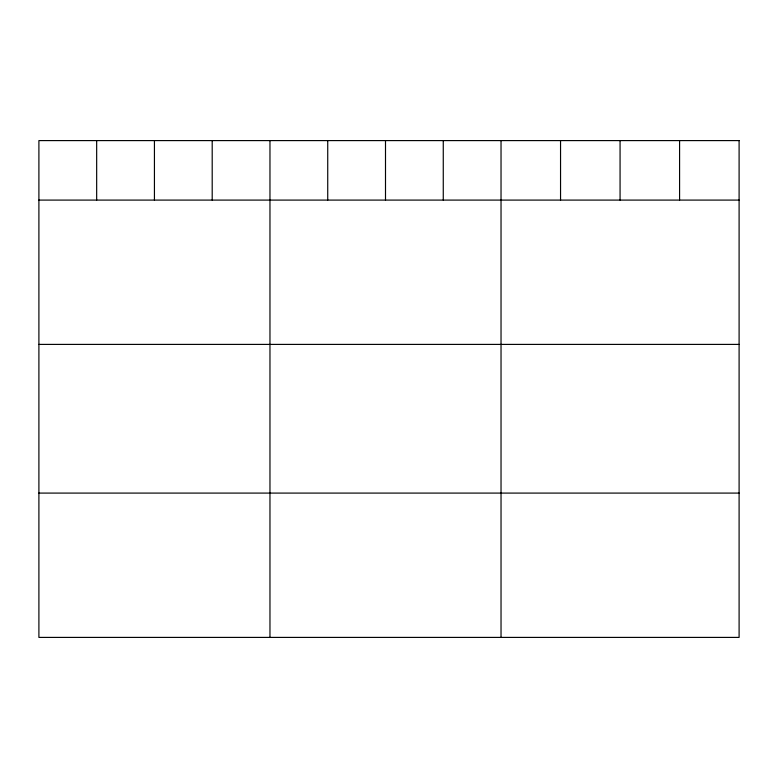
<?xml version="1.0" encoding="UTF-8"?>
<svg xmlns="http://www.w3.org/2000/svg" width="778" height="778" viewBox="0 0 778 778"><rect width="100%" height="100%" fill="white"/><g stroke="black" fill="none" stroke-linecap="round" stroke-linejoin="round"><path stroke-width="1.17" d="M38.9 200.092L739.1 200.092M38.9 344.401L739.1 344.401M38.9 493.087L739.1 493.087M679.583 140.594L679.583 200.092M620.066 140.594L620.066 200.092M560.549 140.594L560.549 200.092M501.032 140.594L501.032 637.406M443.266 140.594L443.266 200.092M385.499 140.594L385.499 200.092M327.733 140.594L327.733 200.092M269.966 140.594L269.966 637.406M212.2 140.594L212.2 200.092M154.433 140.594L154.433 200.092M96.667 140.594L96.667 200.092M739.1 140.594L38.9 140.594L38.9 637.406L739.1 637.406L739.1 140.594"/></g></svg>
